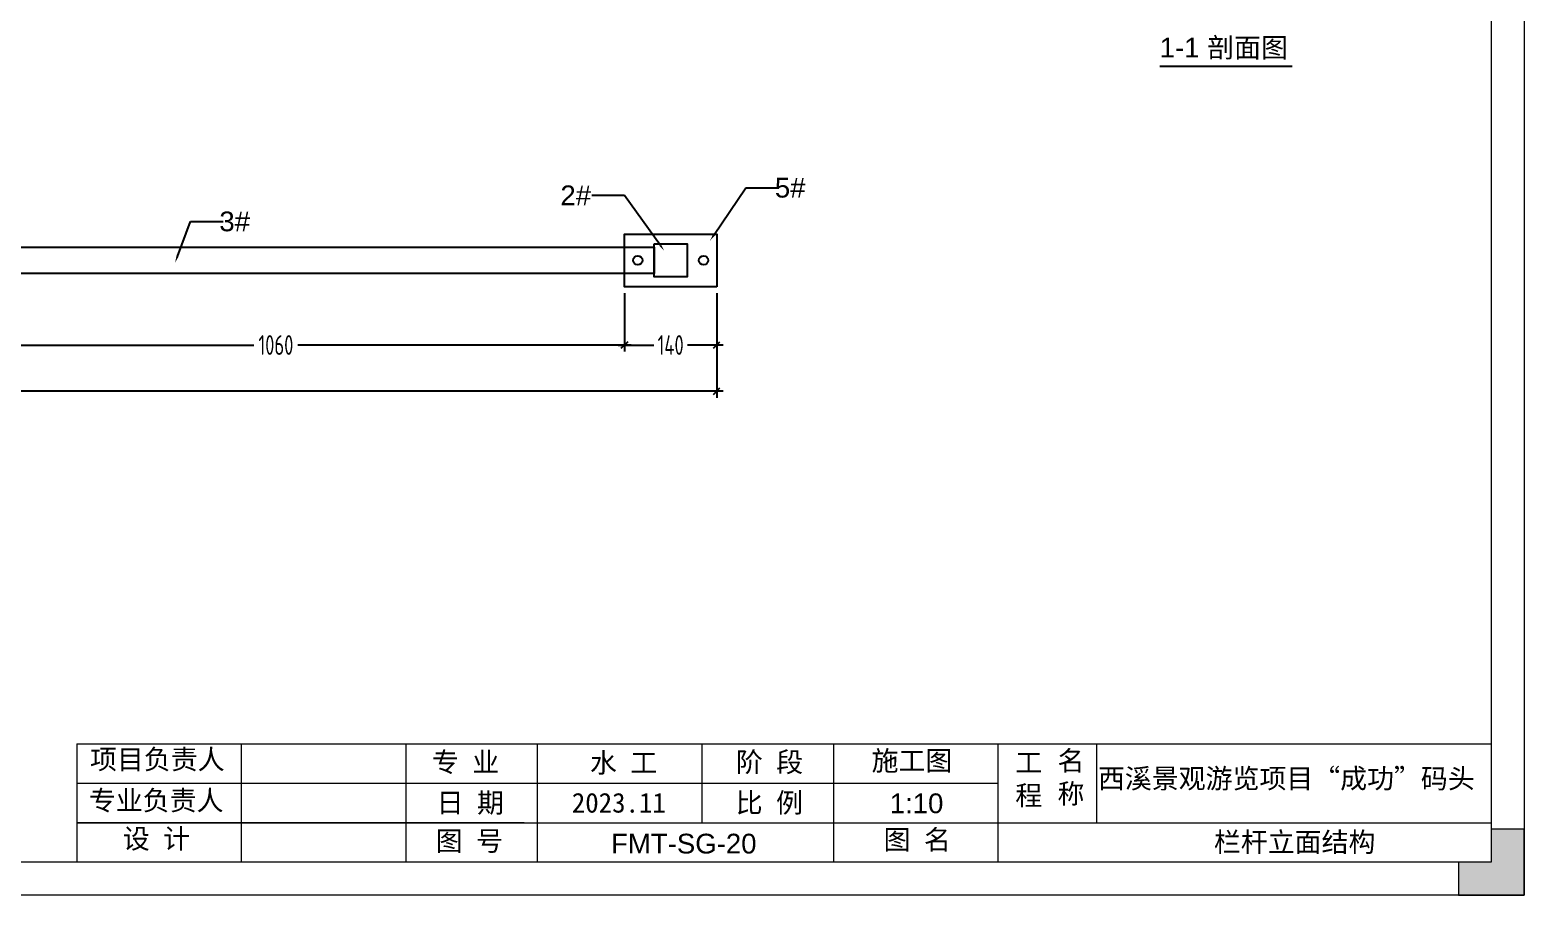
# Model space of a CAD drawing. Header units: millimetres. Extents: x 4 to 2106212, y -117026 to 198097.
# Drawn here: x 1916919 to 1919190, y 187106 to 188421 of the extents above; entities that cross this region are included whole.
import ezdxf
from ezdxf import colors
from ezdxf.entities.mleader import LeaderData, LeaderLine
from ezdxf.enums import TextEntityAlignment as Align
from ezdxf.math import Vec2, Vec3

# ---------------------------------------------------------------- set-up
doc = ezdxf.new("R2010")
doc.units = ezdxf.units.MM
doc.layers.add('图框', color=7, linetype='Continuous', lineweight=13)
doc.layers.add('文本', color=3, linetype='Continuous', lineweight=13)
doc.layers.add('方管', color=100, linetype='Continuous')
doc.layers.add('标注', color=9, linetype='Continuous')
doc.styles.add('Arial', font='arial.ttf')
doc.styles.add('hztxt', font='ros1.shx', dxfattribs={"width": 0.8, "bigfont": 'hztxt.shx'})
doc.styles.get("Standard").update_dxf_attribs({"font": 'arial.ttf'})
doc.dimstyles.new('DIM-10', dxfattribs={"dimscale": 10, "dimtxt": 3, "dimasz": 1, "dimexe": 1, "dimexo": 1, "dimgap": 0.5, "dimtad": 0, "dimdec": 3, "dimrnd": 0.0005, "dimzin": 9, "dimdsep": 46, "dimtxsty": 'hztxt', "dimblk": 'OBLIQUE', "dimcen": 0, "dimdle": 1, "dimclrd": 9, "dimclre": 9, "dimclrt": 2, "dimazin": 2, "dimtfac": 1, "dimtdec": 3, "dimtix": 1, "dimtofl": 0, "dimtmove": 2, "dimatfit": 3, "dimldrblk": 'OBLIQUE', "dimfxl": 1, "dimarcsym": 2})

# ---------------------------------------------------------------- blocks, each defined once
blk = doc.blocks.new('_Oblique')
at = {"color": 0, "linetype": 'ByBlock', "lineweight": -2}
blk.add_line((-0.5, -0.5), (0.5, 0.5), dxfattribs=at)
blk = doc.blocks.new('*D866')
at = {"layer": 'Defpoints', "color": 0, "transparency": 16777216}
for p in [(1917823, 188030.5), (1917963, 188030.5), (1917823, 187941.9)]:
    blk.add_point(p, dxfattribs=at)
at = {"layer": '标注', "color": 9, "lineweight": -2, "transparency": 16777216}
for p, q in [((1917823, 188020.5), (1917823, 187931.9)), ((1917963, 188020.5), (1917963, 187931.9)), ((1917813, 187941.9), (1917867.6, 187941.9)), ((1917973, 187941.9), (1917918.4, 187941.9))]:
    blk.add_line(p, q, dxfattribs=at)
at = {"layer": '标注', "color": 9, "lineweight": -2, "transparency": 16777216, "xscale": 10, "yscale": 10, "zscale": 10, "rotation": 180}
blk.add_blockref('_Oblique', (1917823, 187941.9), dxfattribs=at)
at = {"layer": '标注', "color": 9, "lineweight": -2, "transparency": 16777216, "xscale": 10, "yscale": 10, "zscale": 10}
blk.add_blockref('_Oblique', (1917963, 187941.9), dxfattribs=at)
at = {"layer": '标注', "color": 2, "transparency": 16777216, "insert": (1917893, 187941.9), "char_height": 30, "attachment_point": 5, "style": 'hztxt'}
blk.add_mtext('140', dxfattribs=at)
blk = doc.blocks.new('*D867')
at = {"layer": 'Defpoints', "color": 0, "transparency": 16777216}
for p in [(1916763, 188030.5), (1917823, 188030.5), (1916763, 187941.9)]:
    blk.add_point(p, dxfattribs=at)
at = {"layer": '标注', "color": 9, "lineweight": -2, "transparency": 16777216}
for p, q in [((1916763, 188020.5), (1916763, 187931.9)), ((1917823, 188020.5), (1917823, 187931.9)), ((1916753, 187941.9), (1917259.6, 187941.9)), ((1917833, 187941.9), (1917326.4, 187941.9))]:
    blk.add_line(p, q, dxfattribs=at)
at = {"layer": '标注', "color": 9, "lineweight": -2, "transparency": 16777216, "xscale": 10, "yscale": 10, "zscale": 10, "rotation": 180}
blk.add_blockref('_Oblique', (1916763, 187941.9), dxfattribs=at)
at = {"layer": '标注', "color": 9, "lineweight": -2, "transparency": 16777216, "xscale": 10, "yscale": 10, "zscale": 10}
blk.add_blockref('_Oblique', (1917823, 187941.9), dxfattribs=at)
at = {"layer": '标注', "color": 2, "transparency": 16777216, "insert": (1917293, 187941.9), "char_height": 30, "attachment_point": 5, "style": 'hztxt'}
blk.add_mtext('1060', dxfattribs=at)
blk = doc.blocks.new('*D838')
at = {"layer": 'Defpoints', "color": 0, "transparency": 16777216}
for p in [(1915423, 188030.5), (1917963, 188030.5), (1917963, 187871.6)]:
    blk.add_point(p, dxfattribs=at)
at = {"layer": '标注', "color": 9, "lineweight": -2, "transparency": 16777216}
for p, q in [((1915423, 188020.5), (1915423, 187861.6)), ((1917963, 188020.5), (1917963, 187861.6)), ((1915413, 187871.6), (1916658.4, 187871.6)), ((1917973, 187871.6), (1916727.6, 187871.6))]:
    blk.add_line(p, q, dxfattribs=at)
at = {"layer": '标注', "color": 9, "lineweight": -2, "transparency": 16777216, "xscale": 10, "yscale": 10, "zscale": 10, "rotation": 180}
blk.add_blockref('_Oblique', (1915423, 187871.6), dxfattribs=at)
at = {"layer": '标注', "color": 9, "lineweight": -2, "transparency": 16777216, "xscale": 10, "yscale": 10, "zscale": 10}
blk.add_blockref('_Oblique', (1917963, 187871.6), dxfattribs=at)
at = {"layer": '标注', "color": 2, "transparency": 16777216, "insert": (1916693, 187871.6), "char_height": 30, "attachment_point": 5, "style": 'hztxt'}
blk.add_mtext('2540', dxfattribs=at)
blk = doc.blocks.new('GW-TK')
at = {"layer": '图框', "linetype": 'Continuous', "lineweight": 0}
h = blk.add_hatch(color=256, dxfattribs=at)
h.dxf.hatch_style = 1
h.paths.add_polyline_path([(927603.55, 464418.01), (927603.55, 464428.01), (927598.55, 464428.01), (927598.55, 464423.01), (927593.55, 464423.01), (927593.55, 464418.01)])
at = {"layer": '图框', "linetype": 'Continuous'}
for p, q in [((927383.55, 464441.02), (927383.55, 464423.01)), ((927408.55, 464441.02), (927408.55, 464423.01)), ((927433.55, 464441.02), (927433.55, 464423.01)), ((927453.55, 464441.02), (927453.55, 464423.01)), ((927478.55, 464441.02), (927478.55, 464429.01)), ((927498.55, 464441.02), (927498.55, 464423.01)), ((927523.55, 464441.02), (927523.55, 464423.01)), ((927538.55, 464441.02), (927538.55, 464429.01)), ((927383.55, 464435.01), (927523.55, 464435.01)), ((927451.56, 464429.01), (927383.55, 464429.01)), ((927383.55, 464429.01), (927598.55, 464429.01))]:
    blk.add_line(p, q, dxfattribs=at)
at = {"layer": '图框'}
for points in [[(927183.55, 464715.01), (927603.55, 464715.01), (927603.55, 464418.01), (927183.55, 464418.01)], [(927188.55, 464710.01), (927598.55, 464710.01), (927598.55, 464423.01), (927188.55, 464423.01)]]:
    blk.add_lwpolyline(points, close=True, dxfattribs=at)
at = {"layer": '图框', "linetype": 'Continuous'}
blk.add_lwpolyline([(927383.55, 464441.02), (927598.55, 464441.02)], dxfattribs=at)
at = {"layer": '图框', "linetype": 'Continuous', "lineweight": 0}
blk.add_lwpolyline([(927598.55, 464428.01), (927598.55, 464423.01), (927593.55, 464423.01), (927593.55, 464418.01), (927603.55, 464418.01), (927603.55, 464428.01)], close=True, dxfattribs=at)
at = {"layer": '图框', "linetype": 'Continuous', "char_height": 3, "attachment_point": 1}
for s, width, heights, insert in [('{\\fSimSun|b0|i0|c134|p2;项目负责人}', 26.0225, [0], (927385.56, 464440.15)), ('{\\fSimSun|b0|i0|c134|p2;专 业}', 12.8345, [0], (927437.53, 464439.73)), ('{\\fSimSun|b0|i0|c134|p2;阶 段}', 17.4775, [0], (927483.73, 464439.73)), ('{\\fSimSun|b0|i0|c134|p2;工 程}', 5.2119, [0], (927526.21, 464439.66)), ('{\\fSimSun|b0|i0|c134|p2;名 称}', 5.2119, [0], (927532.62, 464439.93)), ('{\\fSimSun|b0|i0|c134|p2;专业负责人}', 24.6361, [2.04], (927385.39, 464433.9)), ('{\\fSimSun|b0|i0|c134|p2;日 期}', 11.224, [0], (927438.25, 464433.55)), ('{\\fSimSun|b0|i0|c134|p2;比 例}', 10.9146, [0], (927483.71, 464433.55)), ('{\\fSimSun|b0|i0|c134|p2;设 计}', 16.2353, [0], (927390.55, 464428.09)), ('{\\fSimSun|b0|i0|c134|p2;图 号}', 23.6261, [0], (927438.11, 464427.75)), ('{\\fSimSun|b0|i0|c134|p2;图 名}', 12.066, [0], (927506.19, 464427.94))]:
    blk.add_mtext_dynamic_manual_height_columns(s, width=width, gutter_width=17.5, heights=heights, dxfattribs=dict(at, insert=insert))
at = {"layer": '图框', "color": 3, "linetype": 'Continuous', "char_height": 3, "attachment_point": 1}
for s, width, insert in [('{\\fSimSun|b0|i0|c134|p2;水 工}', 11.224, (927461.55, 464439.63)), ('\\pt9;{\\fSimSun|b0|i0|c134|p2;施工图}', 18.6303, (927504.36, 464439.94)), ('\\pt9;{\\fSimSun|b0|i0|c134|p2;西溪景观游览项目“成功”码头}', 60.0149, (927538.77, 464437.24)), ('{\\fSimSun|b0|i0|c134|p2;2023.11}', 11.224, (927458.8, 464433.55))]:
    blk.add_mtext_dynamic_manual_height_columns(s, width=width, gutter_width=17.5, heights=[0], dxfattribs=dict(at, insert=insert))

msp = doc.modelspace()

# ---------------------------------------------------------------- linework, layer by layer
at = {"const_width": 3}
msp.add_lwpolyline([(1918636.2569, 188365.3214), (1918837.9311, 188365.3214)], dxfattribs=at)
msp.add_lwpolyline([(1917963.0071, 188030.5119), (1917823.0071, 188030.5119), (1917823.0071, 188110.5119), (1917963.0071, 188110.5119)], close=True)
at = {"color": 1}
msp.add_lwpolyline([(1916718.0071, 188090.5115), (1917868.0071, 188090.5115), (1917868.0071, 188050.5119), (1916718.0071, 188050.5119)], close=True, dxfattribs=at)
for centre in [(1917843.0071, 188070.5119), (1917943.0071, 188070.5119)]:
    msp.add_circle(centre, 7)
at = {"layer": '方管', "color": 6}
msp.add_lwpolyline([(1917868.0071, 188095.5119), (1917918.0071, 188095.5119), (1917918.0071, 188045.5119), (1917868.0071, 188045.5119)], close=True, dxfattribs=at)

# ---------------------------------------------------------------- block references
at = {"layer": '文本', "xscale": 10, "yscale": 10, "zscale": 10}
msp.add_blockref('GW-TK', (-7356845.2012, -4457074.3437), dxfattribs=at)

# ---------------------------------------------------------------- texts
at = {"layer": '文本', "color": 6, "style": 'Arial'}
for s, p in [('1-1 剖面图', (1918636.2569, 188378.9728)), ('栏杆立面结构', (1918718.76, 187171.4453))]:
    msp.add_text(s, height=30, dxfattribs=at).set_placement(p)
at = {"layer": '文本', "style": 'Arial'}
msp.add_text('FMT-SG-20', height=30, dxfattribs=at).set_placement((1917802.3726, 187184.0373), align=Align.MIDDLE_LEFT)
at = {"layer": '文本', "color": 6, "insert": (1918226.017, 187260.3169), "char_height": 30, "attachment_point": 1, "style": 'Arial'}
msp.add_mtext_dynamic_manual_height_columns('{\\C256;1:10\\P}', width=120, gutter_width=0, heights=[124.0928], dxfattribs=at)

# ---------------------------------------------------------------- dimensions: what is measured, and where the dimension line sits
at = {"layer": '标注'}
for base, p1, p2, picture, middle in [((1917963.0071, 187871.5645), (1915423.0071, 188030.5119), (1917963.0071, 188030.5119), '*D838', (1916693.0071, 187871.5645)), ((1916763.0071, 187941.9254), (1917823.0071, 188030.5119), (1916763.0071, 188030.5115), '*D867', (1917293.0071, 187941.9254)), ((1917823.0071, 187941.9254), (1917963.0071, 188030.5119), (1917823.0071, 188030.5119), '*D866', (1917893.0071, 187941.9254))]:
    dim = msp.add_linear_dim(base=base, p1=p1, p2=p2, dimstyle='DIM-10', dxfattribs=at)
    dim.commit()
    dim.dimension.update_dxf_attribs({"geometry": picture, "text_midpoint": middle})

# ---------------------------------------------------------------- leaders
at = {"layer": '标注', "color": 6}
ml = msp.add_multileader_mtext('Standard', dxfattribs=at)
ml.set_content('2#', color=6, style='Arial')
ml.set_leader_properties(color=8)
ml.build(insert=Vec2(0, 0))
ml.multileader.update_dxf_attribs({"dogleg_length": 50, "arrow_head_size": 10})
ctx = ml.context
ctx.base_point, ctx.char_height, ctx.arrow_head_size, ctx.landing_gap_size, ctx.plane_origin = Vec3(1917726.1955, 188169.1553), 30, 10, 1, Vec3(1917677.8048, 187943.341)
ctx.text_align_type = 2
notes = []
notes.append((ctx, [(1, (1, 1, 0), (1917823.0523, 188169.1553), (-1, 0), 50, [(0, [(1917883.3485, 188084.8743)], 0, [])])]))
ctx.mtext.insert, ctx.mtext.alignment, ctx.mtext.flow_direction = Vec3(1917772.0523, 188184.4111), 3, 5
ml = msp.add_multileader_mtext('Standard', dxfattribs=at)
ml.set_content('5#', color=6, style='Arial')
ml.set_leader_properties(color=8)
ml.build(insert=Vec2(0, 0))
ml.multileader.update_dxf_attribs({"dogleg_length": 50, "arrow_head_size": 10})
ctx = ml.context
ctx.base_point, ctx.char_height, ctx.arrow_head_size, ctx.landing_gap_size, ctx.plane_origin = Vec3(1918057.4357, 188180.833), 30, 10, 1, Vec3(1917392.9816, 188000.602)
ctx.text_align_type = 2
notes.append((ctx, [(1, (1, 1, 0), (1918007.4357, 188180.833), (1, 0), 50, [(0, [(1917952.9816, 188100.602)], 0, [])])]))
ctx.mtext.insert, ctx.mtext.alignment, ctx.mtext.flow_direction = Vec3(1918098.0357, 188196.0044), 3, 5
ml = msp.add_multileader_mtext('Standard', dxfattribs=at)
ml.set_content('3#', color=6, style='Arial')
ml.set_leader_properties(color=8)
ml.build(insert=Vec2(0, 0))
ml.multileader.update_dxf_attribs({"dogleg_length": 50, "arrow_head_size": 10})
ctx = ml.context
ctx.base_point, ctx.char_height, ctx.arrow_head_size, ctx.landing_gap_size, ctx.plane_origin = Vec3(1917213.0277, 188129.6218), 30, 10, 1, Vec3(1916713.3387, 187960.7626)
ctx.text_align_type = 2
notes.append((ctx, [(1, (1, 1, 0), (1917163.0277, 188129.6218), (1, 0), 50, [(0, [(1917139.7701, 188067.1318)], 0, [])])]))
ctx.mtext.insert, ctx.mtext.alignment, ctx.mtext.flow_direction = Vec3(1917253.6277, 188144.7932), 3, 5
for ctx, leaders in notes:
    for number, flags, end, landing, length, lines in leaders:
        leader = LeaderData()
        leader.index, (leader.has_last_leader_line, leader.has_dogleg_vector, leader.attachment_direction) = number, flags
        leader.last_leader_point, leader.dogleg_vector, leader.dogleg_length = Vec3(end), Vec3(landing), length
        for number, points, colour, breaks in lines:
            line = LeaderLine()
            line.index, line.vertices, line.color, line.breaks = number, Vec3.list(points), colors.encode_raw_color(colour), breaks
            leader.lines.append(line)
        ctx.leaders.append(leader)

doc.saveas('drawing.dxf')
